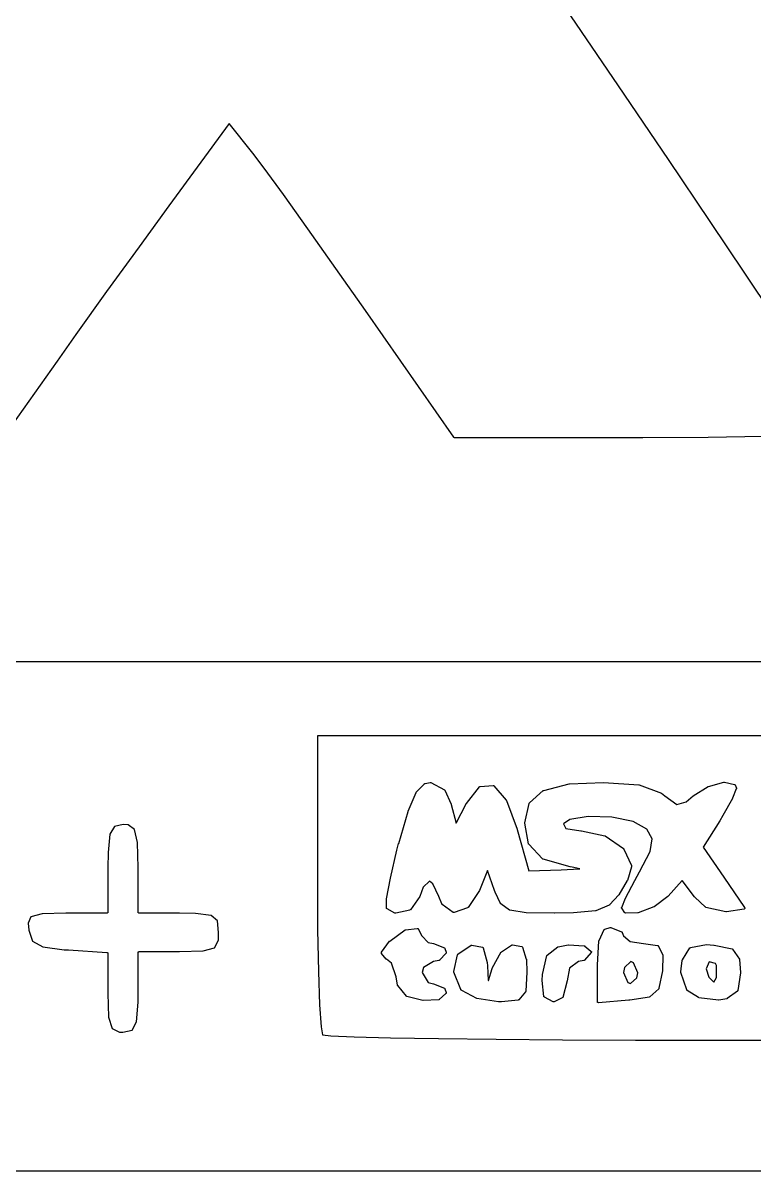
# Model space of a CAD drawing. Extents: x 125.2 to 205.2, y -134.4 to -54.5.
# Drawn here: x 142.54 to 146.38, y -80.16 to -74.13 of the extents above; entities that cross this region are included whole.
import ezdxf

# ---------------------------------------------------------------- set-up
doc = ezdxf.new("R2010")
doc.units = 0
doc.header["$MEASUREMENT"] = 0
doc.layers.add('BLACK', color=7, linetype='CONTINUOUS')

msp = doc.modelspace()

# ---------------------------------------------------------------- linework, layer by layer
at = {"layer": 'Black'}
for p, q in [((145.361, -74.0112), (145.667, -74.4622)), ((145.667, -74.4622), (145.667, -74.4622)), ((145.667, -74.4622), (145.667, -74.4622)), ((145.667, -74.4622), (145.929, -74.8484)), ((143.623, -74.6607), (143.306, -75.093)), ((143.747, -74.8155), (143.623, -74.6607)), ((143.807, -74.8951), (143.747, -74.8155)), ((143.908, -75.0335), (143.807, -74.8951)), ((145.929, -74.8484), (145.929, -74.8484)), ((145.929, -74.8484), (145.929, -74.8484)), ((145.929, -74.8484), (146.149, -75.1749)), ((144.037, -75.2137), (143.908, -75.0335)), ((143.908, -75.0335), (143.908, -75.0335)), ((143.306, -75.093), (143.15, -75.3074)), ((143.306, -75.093), (143.306, -75.093)), ((146.149, -75.1749), (146.149, -75.1749)), ((146.149, -75.1749), (146.149, -75.1749)), ((146.149, -75.1749), (146.331, -75.4466)), ((144.184, -75.4213), (144.037, -75.2137)), ((143.15, -75.3074), (142.979, -75.5433)), ((144.339, -75.6419), (144.184, -75.4213)), ((146.331, -75.4466), (146.331, -75.4467)), ((146.331, -75.4467), (146.331, -75.4467)), ((146.331, -75.4467), (146.479, -75.6687)), ((142.979, -75.5433), (142.818, -75.7681)), ((142.979, -75.5433), (142.979, -75.5433)), ((144.803, -76.3087), (144.339, -75.6419)), ((142.818, -75.7681), (142.719, -75.909)), ((142.719, -75.909), (142.452, -76.2875)), ((144.804, -76.3092), (144.803, -76.3087)), ((144.804, -76.3097), (144.804, -76.3092)), ((144.804, -76.3098), (144.804, -76.3097)), ((144.804, -76.3099), (144.804, -76.3098)), ((144.805, -76.3102), (144.804, -76.3099)), ((144.806, -76.3105), (144.805, -76.3102)), ((144.806, -76.3106), (144.806, -76.3105)), ((144.806, -76.3107), (144.806, -76.3106)), ((144.807, -76.3107), (144.806, -76.3107)), ((144.807, -76.3108), (144.807, -76.3107)), ((145.797, -76.3108), (144.807, -76.3108)), ((146.14, -76.3092), (145.797, -76.3108)), ((145.797, -76.3108), (145.797, -76.3108)), ((145.797, -76.3108), (145.797, -76.3108)), ((146.429, -76.3039), (146.14, -76.3092)), ((146.14, -76.3092), (146.14, -76.3092)), ((146.14, -76.3092), (146.14, -76.3092)), ((127.195, -77.4862), (148.352, -77.4862)), ((144.087, -77.8772), (144.087, -78.6482)), ((148.352, -77.8772), (144.087, -77.8772)), ((144.606, -78.1726), (144.649, -78.1286)), ((144.649, -78.1283), (144.65, -78.1279)), ((144.649, -78.1286), (144.649, -78.1283)), ((144.65, -78.1276), (144.651, -78.1274)), ((144.65, -78.1278), (144.65, -78.1276)), ((144.65, -78.1279), (144.65, -78.1278)), ((144.651, -78.1274), (144.652, -78.1272)), ((144.652, -78.1272), (144.679, -78.1213)), ((144.679, -78.1213), (144.68, -78.1212)), ((144.679, -78.1213), (144.679, -78.1213)), ((144.679, -78.1213), (144.679, -78.1213)), ((144.68, -78.1212), (144.681, -78.1212)), ((144.681, -78.1212), (144.681, -78.1212)), ((144.681, -78.1212), (144.681, -78.1212)), ((144.681, -78.1212), (144.682, -78.1215)), ((144.682, -78.1215), (144.682, -78.1217)), ((144.682, -78.1217), (144.682, -78.1218)), ((144.682, -78.1218), (144.682, -78.1218)), ((144.682, -78.1218), (144.754, -78.1606)), ((144.754, -78.1606), (144.755, -78.161)), ((144.755, -78.161), (144.755, -78.1614)), ((144.755, -78.1614), (144.755, -78.1615)), ((144.755, -78.1615), (144.756, -78.1616)), ((144.756, -78.1616), (144.756, -78.1623)), ((144.756, -78.1623), (144.756, -78.1629)), ((144.756, -78.1629), (144.79, -78.2361)), ((144.87, -78.2326), (144.938, -78.1442)), ((144.938, -78.1442), (144.939, -78.144)), ((144.939, -78.1434), (144.94, -78.143)), ((144.939, -78.1437), (144.939, -78.1434)), ((144.939, -78.144), (144.939, -78.1437)), ((144.94, -78.1427), (144.941, -78.1426)), ((144.94, -78.1429), (144.94, -78.1427)), ((144.94, -78.143), (144.94, -78.1429)), ((144.941, -78.1426), (144.941, -78.1424)), ((144.941, -78.1424), (144.942, -78.1424)), ((144.942, -78.1423), (145.01, -78.1371)), ((144.942, -78.1424), (144.942, -78.1423)), ((145.01, -78.1371), (145.011, -78.1372)), ((145.011, -78.1372), (145.011, -78.1372)), ((145.011, -78.1372), (145.012, -78.1373)), ((145.012, -78.1373), (145.012, -78.1373)), ((145.012, -78.1373), (145.012, -78.1376)), ((145.012, -78.1376), (145.013, -78.1378)), ((145.013, -78.1378), (145.013, -78.1379)), ((145.013, -78.1379), (145.013, -78.138)), ((145.013, -78.138), (145.014, -78.1385)), ((145.014, -78.1385), (145.014, -78.1389)), ((145.014, -78.1389), (145.079, -78.2154)), ((145.201, -78.2293), (145.273, -78.1647)), ((145.273, -78.1647), (145.274, -78.1645)), ((145.274, -78.164), (145.275, -78.1638)), ((145.274, -78.1643), (145.274, -78.164)), ((145.274, -78.1645), (145.274, -78.1643)), ((145.275, -78.1637), (145.276, -78.1636)), ((145.275, -78.1638), (145.275, -78.1637)), ((145.276, -78.1636), (145.41, -78.1298)), ((145.41, -78.1298), (145.411, -78.1298)), ((145.411, -78.1297), (145.589, -78.1212)), ((145.411, -78.1298), (145.411, -78.1297)), ((145.589, -78.1212), (145.589, -78.1212)), ((145.589, -78.1212), (145.589, -78.1212)), ((145.589, -78.1212), (145.776, -78.1349)), ((145.776, -78.1349), (145.776, -78.1351)), ((145.776, -78.1351), (145.777, -78.1352)), ((145.777, -78.1352), (145.894, -78.178)), ((146.061, -78.192), (146.14, -78.1433)), ((146.14, -78.1431), (146.141, -78.1427)), ((146.14, -78.1433), (146.14, -78.1431)), ((146.141, -78.1427), (146.222, -78.1209)), ((146.222, -78.1209), (146.223, -78.1208)), ((146.223, -78.1208), (146.223, -78.1207)), ((146.223, -78.1207), (146.224, -78.1208)), ((146.224, -78.1208), (146.224, -78.1207)), ((146.224, -78.1207), (146.225, -78.1208)), ((146.225, -78.1208), (146.225, -78.1208)), ((146.225, -78.1208), (146.278, -78.132)), ((146.287, -78.1548), (146.267, -78.2048)), ((146.278, -78.132), (146.278, -78.1322)), ((146.278, -78.1322), (146.279, -78.1325)), ((146.279, -78.1325), (146.279, -78.1326)), ((146.279, -78.1326), (146.279, -78.1326)), ((146.279, -78.1326), (146.28, -78.1331)), ((146.28, -78.1331), (146.281, -78.1336)), ((146.281, -78.1336), (146.281, -78.1337)), ((146.281, -78.1337), (146.281, -78.1338)), ((146.281, -78.1338), (146.281, -78.1344)), ((146.281, -78.1344), (146.281, -78.1351)), ((146.281, -78.1351), (146.288, -78.1511)), ((146.288, -78.1546), (146.287, -78.1547)), ((146.287, -78.1547), (146.287, -78.1548)), ((146.288, -78.1511), (146.288, -78.1513)), ((146.288, -78.1513), (146.288, -78.1514)), ((146.288, -78.1514), (146.288, -78.1521)), ((146.288, -78.1521), (146.288, -78.1529)), ((146.288, -78.1529), (146.288, -78.153)), ((146.288, -78.153), (146.288, -78.1531)), ((146.288, -78.1531), (146.288, -78.1538)), ((146.288, -78.1538), (146.288, -78.1546)), ((144.563, -78.2732), (144.605, -78.1741)), ((144.605, -78.1741), (144.606, -78.1741)), ((144.606, -78.1727), (144.606, -78.1726)), ((144.606, -78.1734), (144.606, -78.1727)), ((144.606, -78.1727), (144.606, -78.1727)), ((144.606, -78.1741), (144.606, -78.1734)), ((144.606, -78.1741), (144.606, -78.1741)), ((145.079, -78.2154), (145.079, -78.2161)), ((145.079, -78.2161), (145.08, -78.2168)), ((145.08, -78.2168), (145.136, -78.3678)), ((145.894, -78.178), (145.894, -78.1784)), ((145.894, -78.1784), (145.895, -78.1788)), ((145.895, -78.1788), (145.912, -78.1922)), ((145.912, -78.1922), (145.975, -78.2376)), ((145.975, -78.2376), (146.024, -78.2237)), ((146.024, -78.2237), (146.061, -78.1924)), ((146.061, -78.1922), (146.061, -78.192)), ((146.061, -78.1924), (146.061, -78.1922)), ((146.267, -78.2054), (146.216, -78.2962)), ((146.267, -78.2048), (146.267, -78.2051)), ((146.267, -78.2051), (146.267, -78.2054)), ((144.514, -78.442), (144.563, -78.2737)), ((144.563, -78.2734), (144.563, -78.2732)), ((144.563, -78.2737), (144.563, -78.2734)), ((144.79, -78.2361), (144.79, -78.2366)), ((144.79, -78.2366), (144.79, -78.237)), ((144.79, -78.237), (144.815, -78.3363)), ((144.815, -78.3363), (144.869, -78.2333)), ((144.869, -78.2329), (144.87, -78.2326)), ((144.869, -78.2333), (144.869, -78.2329)), ((145.177, -78.3331), (145.199, -78.232)), ((145.199, -78.2313), (145.2, -78.2307)), ((145.199, -78.232), (145.199, -78.2313)), ((145.2, -78.2299), (145.201, -78.2293)), ((145.2, -78.2304), (145.2, -78.2299)), ((145.2, -78.2305), (145.2, -78.2304)), ((145.2, -78.2307), (145.2, -78.2305)), ((143.066, -78.3429), (143.02, -78.3524)), ((143.093, -78.3452), (143.066, -78.3429)), ((143.126, -78.369), (143.093, -78.3452)), ((145.177, -78.3332), (145.177, -78.3331)), ((145.177, -78.334), (145.177, -78.3332)), ((145.177, -78.3332), (145.177, -78.3332)), ((145.177, -78.3348), (145.177, -78.334)), ((145.177, -78.3349), (145.177, -78.3348)), ((145.177, -78.335), (145.177, -78.3349)), ((145.196, -78.4437), (145.177, -78.335)), ((145.412, -78.3171), (145.379, -78.3394)), ((145.379, -78.3394), (145.392, -78.3634)), ((145.51, -78.3004), (145.412, -78.3171)), ((145.633, -78.3045), (145.51, -78.3004)), ((145.746, -78.3276), (145.633, -78.3045)), ((145.817, -78.3672), (145.746, -78.3276)), ((146.2, -78.3234), (146.114, -78.4617)), ((146.216, -78.2963), (146.2, -78.3234)), ((146.2, -78.3234), (146.2, -78.3234)), ((146.2, -78.3234), (146.2, -78.3234)), ((146.216, -78.2962), (146.216, -78.2962)), ((146.216, -78.2962), (146.216, -78.2963)), ((142.996, -78.3932), (142.987, -78.4892)), ((143.02, -78.3524), (142.996, -78.3932)), ((143.142, -78.4367), (143.126, -78.369)), ((145.136, -78.3678), (145.136, -78.368)), ((145.136, -78.368), (145.136, -78.3682)), ((145.136, -78.3682), (145.197, -78.5867)), ((145.392, -78.3634), (145.471, -78.3752)), ((145.471, -78.3752), (145.473, -78.3752)), ((145.473, -78.3752), (145.474, -78.3753)), ((145.474, -78.3753), (145.474, -78.3753)), ((145.474, -78.3753), (145.597, -78.402)), ((145.597, -78.402), (145.597, -78.402)), ((145.597, -78.402), (145.597, -78.402)), ((145.597, -78.402), (145.598, -78.4024)), ((145.598, -78.4024), (145.599, -78.4026)), ((145.599, -78.4026), (145.599, -78.4027)), ((145.599, -78.4027), (145.599, -78.4028)), ((145.599, -78.4028), (145.695, -78.4696)), ((145.845, -78.4188), (145.817, -78.3672)), ((143.145, -78.5707), (143.142, -78.4367)), ((144.504, -78.4774), (144.513, -78.4421)), ((144.513, -78.4421), (144.514, -78.442)), ((144.514, -78.442), (144.514, -78.442)), ((145.196, -78.4442), (145.196, -78.4437)), ((145.196, -78.4448), (145.196, -78.4442)), ((145.196, -78.445), (145.196, -78.4448)), ((145.196, -78.4453), (145.196, -78.445)), ((145.197, -78.4458), (145.196, -78.4453)), ((145.197, -78.4463), (145.197, -78.4458)), ((145.27, -78.5236), (145.197, -78.4463)), ((145.835, -78.4841), (145.845, -78.4188)), ((146.114, -78.4617), (146.222, -78.6193)), ((142.987, -78.4892), (142.986, -78.5707)), ((144.47, -78.6245), (144.504, -78.4775)), ((144.504, -78.4775), (144.504, -78.4774)), ((144.504, -78.4775), (144.504, -78.4775)), ((145.27, -78.5238), (145.27, -78.5236)), ((145.271, -78.5242), (145.27, -78.5238)), ((145.271, -78.5243), (145.271, -78.5242)), ((145.271, -78.5246), (145.271, -78.5243)), ((145.272, -78.5247), (145.271, -78.5246)), ((145.272, -78.5249), (145.272, -78.5247)), ((145.414, -78.5654), (145.272, -78.5249)), ((145.695, -78.4696), (145.695, -78.4699)), ((145.695, -78.4699), (145.696, -78.4702)), ((145.696, -78.4702), (145.696, -78.4705)), ((145.696, -78.4705), (145.696, -78.4708)), ((145.696, -78.4708), (145.696, -78.4712)), ((145.696, -78.4712), (145.697, -78.4716)), ((145.697, -78.4716), (145.737, -78.5586)), ((145.779, -78.5918), (145.835, -78.4841)), ((142.986, -78.5707), (142.986, -78.8035)), ((143.145, -78.8035), (143.145, -78.5707)), ((144.98, -78.5849), (144.939, -78.6889)), ((145.017, -78.6887), (144.98, -78.5849)), ((145.197, -78.5867), (145.367, -78.5805)), ((145.367, -78.5805), (145.464, -78.5754)), ((145.414, -78.5655), (145.414, -78.5654)), ((145.414, -78.5654), (145.414, -78.5654)), ((145.425, -78.5671), (145.414, -78.5655)), ((145.465, -78.575), (145.425, -78.5671)), ((145.464, -78.5754), (145.465, -78.575)), ((145.737, -78.5658), (145.715, -78.6366)), ((145.737, -78.5586), (145.737, -78.5588)), ((145.737, -78.5588), (145.737, -78.5589)), ((145.737, -78.5589), (145.737, -78.5596)), ((145.737, -78.5596), (145.737, -78.5603)), ((145.737, -78.5603), (145.737, -78.5605)), ((145.737, -78.5605), (145.737, -78.5606)), ((145.737, -78.5606), (145.737, -78.5642)), ((145.737, -78.5642), (145.737, -78.565)), ((145.737, -78.565), (145.737, -78.5658)), ((144.45, -78.733), (144.47, -78.6248)), ((144.47, -78.6246), (144.47, -78.6245)), ((144.47, -78.6248), (144.47, -78.6246)), ((144.675, -78.6406), (144.643, -78.6721)), ((144.693, -78.6536), (144.675, -78.6406)), ((145.714, -78.6376), (145.671, -78.7119)), ((145.705, -78.7301), (145.754, -78.6373)), ((145.715, -78.6366), (145.714, -78.6371)), ((145.714, -78.6371), (145.714, -78.6376)), ((145.754, -78.6371), (145.779, -78.5918)), ((145.754, -78.6372), (145.754, -78.6371)), ((145.754, -78.6373), (145.754, -78.6372)), ((146.003, -78.6374), (145.929, -78.7199)), ((146.068, -78.7234), (146.003, -78.6374)), ((146.222, -78.6193), (146.331, -78.7795)), ((144.087, -78.6482), (144.088, -78.8964)), ((144.643, -78.6721), (144.624, -78.7206)), ((144.724, -78.7208), (144.693, -78.6536)), ((144.938, -78.6899), (144.878, -78.7781)), ((144.939, -78.6894), (144.938, -78.6899)), ((144.939, -78.6889), (144.939, -78.6894)), ((145.017, -78.6888), (145.017, -78.6887)), ((145.017, -78.6887), (145.017, -78.6887)), ((145.02, -78.6984), (145.017, -78.6888)), ((145.02, -78.6987), (145.02, -78.6984)), ((145.02, -78.6989), (145.02, -78.6987)), ((145.049, -78.7583), (145.02, -78.6989)), ((144.45, -78.7334), (144.45, -78.733)), ((144.45, -78.7339), (144.45, -78.7334)), ((144.45, -78.782), (144.45, -78.7339)), ((144.624, -78.7217), (144.575, -78.7903)), ((144.624, -78.7206), (144.624, -78.7212)), ((144.624, -78.7212), (144.624, -78.7217)), ((144.74, -78.76), (144.724, -78.7208)), ((144.74, -78.7605), (144.74, -78.76)), ((144.74, -78.761), (144.74, -78.7605)), ((144.741, -78.7612), (144.74, -78.761)), ((144.741, -78.7615), (144.741, -78.7612)), ((144.741, -78.7618), (144.741, -78.7615)), ((144.742, -78.7622), (144.741, -78.7618)), ((144.8, -78.8042), (144.742, -78.7622)), ((145.049, -78.7586), (145.049, -78.7583)), ((145.049, -78.759), (145.049, -78.7586)), ((145.05, -78.7593), (145.049, -78.759)), ((145.05, -78.7597), (145.05, -78.7593)), ((145.05, -78.7599), (145.05, -78.7597)), ((145.05, -78.7602), (145.05, -78.7599)), ((145.096, -78.7922), (145.05, -78.7602)), ((145.619, -78.7668), (145.549, -78.7955)), ((145.62, -78.7667), (145.619, -78.7667)), ((145.619, -78.7667), (145.619, -78.7668)), ((145.621, -78.7659), (145.62, -78.7663)), ((145.62, -78.7663), (145.62, -78.7667)), ((145.67, -78.7128), (145.621, -78.7656)), ((145.621, -78.7656), (145.621, -78.7657)), ((145.621, -78.7657), (145.621, -78.7659)), ((145.671, -78.7124), (145.67, -78.7128)), ((145.671, -78.7119), (145.671, -78.7124)), ((145.686, -78.7783), (145.705, -78.7305)), ((145.705, -78.7303), (145.705, -78.7301)), ((145.705, -78.7305), (145.705, -78.7303)), ((145.928, -78.7205), (145.856, -78.775)), ((145.929, -78.7199), (145.928, -78.7202)), ((145.928, -78.7202), (145.928, -78.7205)), ((146.069, -78.7238), (146.068, -78.7234)), ((146.069, -78.7241), (146.069, -78.7238)), ((146.126, -78.7771), (146.069, -78.7241)), ((142.582, -78.827), (142.567, -78.8618)), ((142.641, -78.8117), (142.582, -78.827)), ((142.766, -78.8085), (142.641, -78.8117)), ((142.981, -78.8085), (142.766, -78.8085)), ((142.982, -78.8084), (142.981, -78.8084)), ((142.981, -78.8084), (142.981, -78.8085)), ((142.983, -78.8082), (142.982, -78.8083)), ((142.982, -78.8083), (142.982, -78.8084)), ((142.984, -78.8075), (142.983, -78.8078)), ((142.983, -78.8078), (142.983, -78.808)), ((142.983, -78.808), (142.983, -78.8082)), ((142.985, -78.8067), (142.984, -78.807)), ((142.984, -78.807), (142.984, -78.8073)), ((142.984, -78.8073), (142.984, -78.8075)), ((142.986, -78.8052), (142.985, -78.8056)), ((142.985, -78.8056), (142.985, -78.806)), ((142.985, -78.806), (142.985, -78.8063)), ((142.985, -78.8063), (142.985, -78.8067)), ((142.986, -78.8035), (142.986, -78.8039)), ((142.986, -78.8039), (142.986, -78.8044)), ((142.986, -78.8044), (142.986, -78.8048)), ((142.986, -78.8048), (142.986, -78.8052)), ((143.145, -78.8039), (143.145, -78.8035)), ((143.145, -78.8044), (143.145, -78.8039)), ((143.145, -78.8048), (143.145, -78.8044)), ((143.145, -78.8052), (143.145, -78.8048)), ((143.146, -78.8056), (143.145, -78.8052)), ((143.146, -78.806), (143.146, -78.8056)), ((143.146, -78.8063), (143.146, -78.806)), ((143.146, -78.8067), (143.146, -78.8063)), ((143.147, -78.807), (143.146, -78.8067)), ((143.147, -78.8073), (143.147, -78.807)), ((143.147, -78.8075), (143.147, -78.8073)), ((143.148, -78.8078), (143.147, -78.8075)), ((143.148, -78.808), (143.148, -78.8078)), ((143.148, -78.8082), (143.148, -78.808)), ((143.149, -78.8083), (143.148, -78.8082)), ((143.149, -78.8084), (143.149, -78.8083)), ((143.15, -78.8084), (143.149, -78.8084)), ((143.15, -78.8085), (143.15, -78.8084)), ((143.362, -78.8085), (143.15, -78.8085)), ((143.446, -78.8095), (143.362, -78.8085)), ((143.529, -78.82), (143.446, -78.8095)), ((143.562, -78.849), (143.529, -78.82)), ((144.45, -78.7821), (144.45, -78.782)), ((144.45, -78.7822), (144.45, -78.7821)), ((144.45, -78.783), (144.45, -78.7822)), ((144.45, -78.7837), (144.45, -78.783)), ((144.45, -78.7838), (144.45, -78.7837)), ((144.451, -78.7839), (144.45, -78.7838)), ((144.451, -78.7846), (144.451, -78.7839)), ((144.451, -78.7852), (144.451, -78.7846)), ((144.451, -78.7853), (144.451, -78.7852)), ((144.451, -78.7854), (144.451, -78.7853)), ((144.452, -78.7859), (144.451, -78.7854)), ((144.453, -78.7864), (144.452, -78.7859)), ((144.494, -78.8084), (144.453, -78.7864)), ((144.453, -78.7864), (144.453, -78.7864)), ((144.453, -78.7864), (144.453, -78.7864)), ((144.494, -78.8085), (144.494, -78.8084)), ((144.494, -78.8084), (144.494, -78.8084)), ((144.495, -78.8087), (144.494, -78.8085)), ((144.496, -78.809), (144.495, -78.8087)), ((144.497, -78.8089), (144.496, -78.809)), ((144.496, -78.809), (144.496, -78.809)), ((144.496, -78.809), (144.496, -78.809)), ((144.498, -78.8089), (144.497, -78.8089)), ((144.572, -78.7923), (144.498, -78.8089)), ((144.498, -78.8089), (144.498, -78.8089)), ((144.498, -78.8089), (144.498, -78.8089)), ((144.573, -78.7919), (144.572, -78.7922)), ((144.572, -78.7922), (144.572, -78.7922)), ((144.572, -78.7922), (144.572, -78.7923)), ((144.574, -78.791), (144.573, -78.7915)), ((144.573, -78.7915), (144.573, -78.7915)), ((144.573, -78.7915), (144.573, -78.7916)), ((144.573, -78.7916), (144.573, -78.7919)), ((144.575, -78.7904), (144.574, -78.791)), ((144.575, -78.7903), (144.575, -78.7903)), ((144.575, -78.7903), (144.575, -78.7904)), ((144.801, -78.8045), (144.8, -78.8042)), ((144.801, -78.8049), (144.801, -78.8045)), ((144.802, -78.8049), (144.801, -78.8049)), ((144.802, -78.805), (144.802, -78.8049)), ((144.803, -78.8051), (144.802, -78.805)), ((144.804, -78.8052), (144.803, -78.8051)), ((144.803, -78.8051), (144.803, -78.8052)), ((144.803, -78.8052), (144.803, -78.8051)), ((144.805, -78.8049), (144.804, -78.805)), ((144.804, -78.805), (144.804, -78.8052)), ((144.876, -78.78), (144.805, -78.8049)), ((144.877, -78.7794), (144.876, -78.7797)), ((144.876, -78.7797), (144.876, -78.78)), ((144.878, -78.7787), (144.877, -78.7792)), ((144.877, -78.7792), (144.877, -78.7793)), ((144.877, -78.7793), (144.877, -78.7794)), ((144.878, -78.7781), (144.878, -78.7787)), ((145.096, -78.7923), (145.096, -78.7922)), ((145.096, -78.7925), (145.096, -78.7923)), ((145.097, -78.7927), (145.096, -78.7925)), ((145.098, -78.7929), (145.097, -78.7927)), ((145.098, -78.793), (145.098, -78.7929)), ((145.098, -78.7929), (145.098, -78.7929)), ((145.183, -78.806), (145.098, -78.793)), ((145.184, -78.806), (145.183, -78.806)), ((145.184, -78.8061), (145.184, -78.806)), ((145.331, -78.8085), (145.184, -78.8061)), ((145.332, -78.8085), (145.331, -78.8085)), ((145.331, -78.8085), (145.331, -78.8085)), ((145.432, -78.8071), (145.332, -78.8085)), ((145.548, -78.7958), (145.432, -78.8071)), ((145.432, -78.8071), (145.432, -78.8071)), ((145.432, -78.8071), (145.432, -78.8071)), ((145.549, -78.7955), (145.548, -78.7956)), ((145.548, -78.7956), (145.548, -78.7958)), ((145.685, -78.779), (145.686, -78.7783)), ((145.685, -78.7797), (145.685, -78.779)), ((145.685, -78.7798), (145.685, -78.7797)), ((145.685, -78.78), (145.685, -78.7798)), ((145.685, -78.7807), (145.685, -78.78)), ((145.685, -78.7815), (145.685, -78.7807)), ((145.685, -78.7816), (145.685, -78.7815)), ((145.685, -78.7817), (145.685, -78.7816)), ((145.686, -78.7823), (145.685, -78.7817)), ((145.686, -78.783), (145.686, -78.7823)), ((145.702, -78.806), (145.686, -78.783)), ((145.703, -78.8064), (145.702, -78.806)), ((145.703, -78.8069), (145.703, -78.8064)), ((145.703, -78.807), (145.703, -78.8069)), ((145.704, -78.8072), (145.703, -78.807)), ((145.704, -78.8075), (145.704, -78.8072)), ((145.705, -78.8078), (145.704, -78.8075)), ((145.705, -78.8079), (145.705, -78.8078)), ((145.705, -78.8078), (145.705, -78.8078)), ((145.706, -78.808), (145.705, -78.8079)), ((145.77, -78.8076), (145.706, -78.8081)), ((145.706, -78.8081), (145.706, -78.808)), ((145.771, -78.8072), (145.77, -78.8074)), ((145.77, -78.8074), (145.77, -78.8076)), ((145.77, -78.8076), (145.77, -78.8076)), ((145.77, -78.8076), (145.77, -78.8076)), ((145.854, -78.7756), (145.771, -78.8072)), ((145.771, -78.8072), (145.771, -78.8072)), ((145.771, -78.8072), (145.771, -78.8072)), ((145.855, -78.7753), (145.854, -78.7756)), ((145.856, -78.775), (145.855, -78.7753)), ((146.126, -78.7773), (146.126, -78.7771)), ((146.127, -78.7776), (146.126, -78.7773)), ((146.127, -78.7778), (146.127, -78.7776)), ((146.128, -78.778), (146.127, -78.7778)), ((146.128, -78.7781), (146.128, -78.778)), ((146.128, -78.7783), (146.128, -78.7781)), ((146.233, -78.8017), (146.128, -78.7783)), ((146.234, -78.8018), (146.233, -78.8017)), ((146.233, -78.8017), (146.233, -78.8017)), ((146.233, -78.8017), (146.233, -78.8017)), ((146.235, -78.8018), (146.234, -78.8018)), ((146.328, -78.7873), (146.235, -78.8018)), ((146.235, -78.8018), (146.235, -78.8018)), ((146.235, -78.8018), (146.235, -78.8018)), ((146.329, -78.7869), (146.328, -78.7871)), ((146.328, -78.7871), (146.328, -78.7873)), ((146.33, -78.7863), (146.329, -78.7867)), ((146.329, -78.7867), (146.329, -78.7868)), ((146.329, -78.7868), (146.329, -78.7869)), ((146.331, -78.7859), (146.33, -78.7863)), ((146.331, -78.7795), (146.331, -78.7801)), ((146.331, -78.7801), (146.332, -78.7807)), ((146.332, -78.7845), (146.331, -78.7851)), ((146.331, -78.7851), (146.331, -78.7856)), ((146.331, -78.7856), (146.331, -78.7857)), ((146.331, -78.7857), (146.331, -78.7859)), ((146.332, -78.7807), (146.332, -78.7809)), ((146.332, -78.7809), (146.332, -78.7811)), ((146.332, -78.7811), (146.332, -78.7818)), ((146.332, -78.7818), (146.332, -78.7824)), ((146.332, -78.7824), (146.332, -78.7826)), ((146.332, -78.7826), (146.332, -78.7828)), ((146.332, -78.7828), (146.332, -78.7835)), ((146.332, -78.7835), (146.332, -78.7841)), ((146.332, -78.7841), (146.332, -78.7843)), ((146.332, -78.7843), (146.332, -78.7845)), ((142.567, -78.8618), (142.57, -78.8977)), ((143.568, -78.9095), (143.562, -78.849)), ((144.55, -78.8954), (144.611, -78.8883)), ((144.611, -78.8883), (144.612, -78.8883)), ((144.612, -78.8883), (144.612, -78.8882)), ((144.612, -78.8882), (144.613, -78.8883)), ((144.613, -78.8883), (144.613, -78.8884)), ((144.613, -78.8884), (144.614, -78.8885)), ((144.614, -78.8885), (144.614, -78.8886)), ((144.614, -78.8886), (144.614, -78.8888)), ((145.597, -78.8918), (145.625, -78.8834)), ((145.625, -78.8834), (145.626, -78.8833)), ((145.626, -78.8833), (145.627, -78.8832)), ((145.627, -78.8832), (145.627, -78.8832)), ((145.627, -78.8832), (145.628, -78.8834)), ((145.627, -78.8832), (145.627, -78.8832)), ((145.628, -78.8834), (145.629, -78.8835)), ((145.629, -78.8835), (145.685, -78.9064)), ((142.57, -78.8977), (142.59, -78.9549)), ((143.567, -78.9505), (143.568, -78.9095)), ((144.088, -78.8964), (144.092, -79.1148)), ((144.468, -78.9548), (144.548, -78.8963)), ((144.548, -78.8961), (144.549, -78.8959)), ((144.548, -78.8963), (144.548, -78.8961)), ((144.549, -78.8958), (144.55, -78.8955)), ((144.549, -78.8959), (144.549, -78.8958)), ((144.55, -78.8955), (144.55, -78.8954)), ((144.55, -78.8955), (144.55, -78.8955)), ((144.614, -78.8888), (144.615, -78.889)), ((144.615, -78.889), (144.615, -78.8893)), ((144.615, -78.8893), (144.615, -78.8895)), ((144.615, -78.8895), (144.616, -78.8899)), ((144.616, -78.8899), (144.616, -78.8902)), ((144.616, -78.8902), (144.616, -78.8906)), ((144.616, -78.8906), (144.616, -78.8909)), ((144.616, -78.8909), (144.636, -78.9276)), ((144.636, -78.9276), (144.669, -78.9634)), ((145.567, -78.9526), (145.594, -78.8944)), ((145.594, -78.8944), (145.595, -78.8941)), ((145.595, -78.893), (145.596, -78.8928)), ((145.595, -78.8934), (145.595, -78.893)), ((145.595, -78.8938), (145.595, -78.8934)), ((145.595, -78.8941), (145.595, -78.8938)), ((145.596, -78.8923), (145.597, -78.892)), ((145.596, -78.8926), (145.596, -78.8923)), ((145.596, -78.8928), (145.596, -78.8926)), ((145.597, -78.8919), (145.597, -78.8918)), ((145.597, -78.892), (145.597, -78.8919)), ((145.685, -78.9064), (145.685, -78.9066)), ((145.685, -78.9066), (145.685, -78.9067)), ((145.685, -78.9067), (145.686, -78.907)), ((145.686, -78.907), (145.686, -78.9073)), ((145.686, -78.9073), (145.687, -78.9076)), ((145.687, -78.9076), (145.687, -78.9078)), ((145.687, -78.9078), (145.687, -78.9083)), ((145.687, -78.9083), (145.687, -78.9087)), ((145.687, -78.9087), (145.688, -78.909)), ((145.688, -78.909), (145.688, -78.9093)), ((145.688, -78.9093), (145.694, -78.9276)), ((145.694, -78.9276), (145.729, -78.9573)), ((142.59, -78.9549), (142.644, -78.9851)), ((142.644, -78.9851), (142.756, -79.0003)), ((142.756, -79.0003), (142.78, -79.0019)), ((142.78, -79.0019), (142.78, -79.0019)), ((142.78, -79.0019), (142.981, -79.0148)), ((143.362, -79.0102), (143.487, -79.0068)), ((143.487, -79.0068), (143.547, -78.99)), ((143.547, -78.99), (143.567, -78.9505)), ((144.424, -79.0135), (144.466, -78.9559)), ((144.466, -78.9559), (144.467, -78.9554)), ((144.467, -78.9554), (144.468, -78.9548)), ((144.669, -78.9634), (144.696, -78.9679)), ((144.696, -78.9679), (144.697, -78.9681)), ((144.697, -78.9681), (144.697, -78.9682)), ((144.697, -78.9682), (144.754, -78.9911)), ((144.754, -78.9911), (144.754, -78.9912)), ((144.754, -78.9912), (144.754, -78.9914)), ((144.754, -78.9914), (144.755, -78.9917)), ((144.755, -78.9917), (144.755, -78.992)), ((144.755, -78.992), (144.755, -78.9922)), ((144.755, -78.9922), (144.755, -78.9925)), ((144.755, -78.9925), (144.756, -78.9929)), ((144.756, -78.9929), (144.756, -78.9934)), ((144.756, -78.9934), (144.756, -78.9937)), ((144.756, -78.9937), (144.756, -78.994)), ((144.756, -78.994), (144.764, -79.0134)), ((144.825, -79.0243), (144.894, -78.9767)), ((144.894, -78.9766), (144.895, -78.9764)), ((144.894, -78.9767), (144.894, -78.9766)), ((144.895, -78.9762), (144.896, -78.976)), ((144.895, -78.9764), (144.895, -78.9762)), ((144.896, -78.9759), (144.896, -78.9758)), ((144.896, -78.9758), (144.897, -78.9759)), ((144.896, -78.976), (144.896, -78.9759)), ((144.897, -78.9759), (144.897, -78.9758)), ((144.897, -78.9758), (144.898, -78.9759)), ((144.898, -78.9759), (144.898, -78.9759)), ((144.898, -78.9759), (144.954, -78.9877)), ((144.954, -78.9877), (144.954, -78.9878)), ((144.954, -78.9878), (144.954, -78.9878)), ((144.954, -78.9878), (144.955, -78.9881)), ((144.955, -78.9881), (144.955, -78.9884)), ((144.955, -78.9884), (144.955, -78.9884)), ((144.955, -78.9884), (144.955, -78.9885)), ((144.955, -78.9885), (144.956, -78.989)), ((144.956, -78.989), (144.957, -78.9895)), ((144.957, -78.9895), (144.957, -78.9896)), ((144.957, -78.9896), (144.957, -78.9897)), ((144.957, -78.9897), (144.957, -78.9904)), ((144.957, -78.9904), (144.957, -78.9911)), ((144.957, -78.9911), (144.957, -78.9912)), ((144.957, -78.9912), (144.957, -78.9913)), ((144.957, -78.9913), (144.979, -79.0668)), ((145.053, -79.0108), (145.107, -78.9763)), ((145.107, -78.9762), (145.108, -78.976)), ((145.107, -78.9763), (145.107, -78.9762)), ((145.107, -78.9763), (145.107, -78.9763)), ((145.108, -78.976), (145.109, -78.9757)), ((145.109, -78.9757), (145.109, -78.9756)), ((145.109, -78.9756), (145.11, -78.9756)), ((145.109, -78.9757), (145.109, -78.9757)), ((145.11, -78.9756), (145.111, -78.9756)), ((145.111, -78.9756), (145.111, -78.9756)), ((145.111, -78.9756), (145.16, -78.9839)), ((145.111, -78.9756), (145.111, -78.9756)), ((145.16, -78.9839), (145.16, -78.9839)), ((145.16, -78.9839), (145.16, -78.9839)), ((145.16, -78.9839), (145.161, -78.9842)), ((145.161, -78.9842), (145.162, -78.9845)), ((145.162, -78.9845), (145.162, -78.9846)), ((145.162, -78.9846), (145.162, -78.9846)), ((145.162, -78.9846), (145.163, -78.9851)), ((145.163, -78.9851), (145.163, -78.9856)), ((145.163, -78.9856), (145.163, -78.9857)), ((145.163, -78.9857), (145.163, -78.9858)), ((145.163, -78.9858), (145.164, -78.9864)), ((145.164, -78.9864), (145.164, -78.9871)), ((145.164, -78.9871), (145.164, -78.9872)), ((145.164, -78.9872), (145.164, -78.9873)), ((145.164, -78.9873), (145.184, -79.0503)), ((145.294, -79.0289), (145.35, -78.9861)), ((145.35, -78.9858), (145.351, -78.9856)), ((145.35, -78.986), (145.35, -78.9858)), ((145.35, -78.9861), (145.35, -78.986)), ((145.351, -78.9856), (145.352, -78.9853)), ((145.352, -78.9852), (145.404, -78.9757)), ((145.352, -78.9853), (145.352, -78.9852)), ((145.352, -78.9853), (145.352, -78.9853)), ((145.404, -78.9757), (145.405, -78.9756)), ((145.404, -78.9757), (145.404, -78.9757)), ((145.405, -78.9756), (145.489, -78.9799)), ((145.489, -78.9799), (145.489, -78.9801)), ((145.489, -78.9801), (145.49, -78.9802)), ((145.49, -78.9802), (145.49, -78.9803)), ((145.49, -78.9803), (145.49, -78.9803)), ((145.49, -78.9803), (145.491, -78.9807)), ((145.491, -78.9807), (145.492, -78.9811)), ((145.492, -78.9811), (145.524, -79.0085)), ((145.524, -79.0085), (145.524, -79.0089)), ((145.524, -79.0089), (145.525, -79.0092)), ((145.525, -79.0092), (145.525, -79.0096)), ((145.558, -79.0809), (145.566, -78.9544)), ((145.566, -78.9535), (145.567, -78.9527)), ((145.566, -78.9543), (145.566, -78.9535)), ((145.566, -78.9544), (145.566, -78.9543)), ((145.566, -78.9543), (145.566, -78.9543)), ((145.567, -78.9527), (145.567, -78.9526)), ((145.567, -78.9527), (145.567, -78.9527)), ((145.729, -78.9573), (145.799, -78.9679)), ((145.799, -78.9679), (145.873, -78.9778)), ((145.873, -78.9778), (145.874, -78.978)), ((145.874, -78.978), (145.874, -78.9781)), ((145.874, -78.9781), (145.874, -78.9782)), ((145.874, -78.9782), (145.875, -78.9783)), ((145.875, -78.9783), (145.875, -78.9787)), ((145.875, -78.9787), (145.876, -78.979)), ((145.876, -78.979), (145.876, -78.9792)), ((145.876, -78.9792), (145.876, -78.9794)), ((145.876, -78.9794), (145.876, -78.9799)), ((145.876, -78.9799), (145.877, -78.9804)), ((145.877, -78.9804), (145.902, -79.0272)), ((146.004, -79.0544), (146.044, -78.9915)), ((146.044, -78.991), (146.045, -78.9907)), ((146.044, -78.9913), (146.044, -78.991)), ((146.044, -78.9915), (146.044, -78.9913)), ((146.045, -78.9902), (146.046, -78.9901)), ((146.045, -78.9907), (146.045, -78.9902)), ((146.046, -78.9897), (146.047, -78.9894)), ((146.046, -78.9899), (146.046, -78.9897)), ((146.046, -78.9901), (146.046, -78.9899)), ((146.047, -78.9893), (146.13, -78.9735)), ((146.047, -78.9894), (146.047, -78.9893)), ((146.047, -78.9894), (146.047, -78.9894)), ((146.13, -78.9735), (146.131, -78.9735)), ((146.131, -78.9735), (146.131, -78.9734)), ((146.131, -78.9734), (146.17, -78.976)), ((146.17, -78.976), (146.171, -78.9761)), ((146.171, -78.9761), (146.171, -78.9761)), ((146.171, -78.9761), (146.265, -78.9958)), ((146.265, -78.9958), (146.265, -78.9958)), ((146.265, -78.9958), (146.265, -78.9959)), ((146.265, -78.9959), (146.266, -78.9962)), ((146.266, -78.9962), (146.266, -78.9964)), ((146.266, -78.9964), (146.267, -78.9965)), ((146.267, -78.9965), (146.267, -78.9966)), ((146.267, -78.9966), (146.267, -78.9971)), ((146.267, -78.9971), (146.268, -78.9976)), ((146.268, -78.9976), (146.268, -78.9977)), ((146.268, -78.9977), (146.268, -78.9979)), ((146.268, -78.9979), (146.304, -79.0498)), ((142.981, -79.0148), (142.981, -79.0149)), ((142.981, -79.0149), (142.982, -79.0149)), ((142.982, -79.0149), (142.982, -79.0151)), ((142.982, -79.0151), (142.983, -79.0152)), ((142.983, -79.0152), (142.983, -79.0154)), ((142.983, -79.0154), (142.983, -79.0155)), ((142.983, -79.0155), (142.984, -79.0159)), ((142.984, -79.0159), (142.984, -79.0162)), ((142.984, -79.0162), (142.984, -79.0164)), ((142.984, -79.0164), (142.985, -79.0166)), ((142.985, -79.0166), (142.985, -79.0171)), ((142.985, -79.0171), (142.985, -79.0176)), ((142.985, -79.0176), (142.985, -79.0179)), ((142.985, -79.0179), (142.986, -79.0181)), ((142.986, -79.0181), (142.986, -79.0187)), ((142.986, -79.0187), (142.986, -79.0193)), ((142.986, -79.0193), (142.986, -79.0195)), ((142.986, -79.0195), (142.986, -79.0198)), ((142.986, -79.0198), (142.986, -79.2291)), ((143.145, -79.0135), (143.146, -79.0131)), ((143.145, -79.0139), (143.145, -79.0135)), ((143.145, -79.0143), (143.145, -79.0139)), ((143.145, -79.0147), (143.145, -79.0143)), ((143.145, -79.0152), (143.145, -79.0147)), ((143.145, -79.2268), (143.145, -79.0152)), ((143.146, -79.012), (143.147, -79.0117)), ((143.146, -79.0123), (143.146, -79.012)), ((143.146, -79.0127), (143.146, -79.0123)), ((143.146, -79.0131), (143.146, -79.0127)), ((143.147, -79.0111), (143.148, -79.0108)), ((143.147, -79.0113), (143.147, -79.0111)), ((143.147, -79.0117), (143.147, -79.0113)), ((143.148, -79.0105), (143.149, -79.0104)), ((143.148, -79.0107), (143.148, -79.0105)), ((143.148, -79.0108), (143.148, -79.0107)), ((143.149, -79.0104), (143.149, -79.0102)), ((143.149, -79.0102), (143.15, -79.0102)), ((143.15, -79.0102), (143.15, -79.0102)), ((143.15, -79.0102), (143.362, -79.0102)), ((144.423, -79.0146), (144.424, -79.0141)), ((144.423, -79.0148), (144.423, -79.0146)), ((144.423, -79.015), (144.423, -79.0148)), ((144.423, -79.0157), (144.423, -79.015)), ((144.423, -79.0163), (144.423, -79.0157)), ((144.423, -79.0165), (144.423, -79.0163)), ((144.423, -79.0168), (144.423, -79.0165)), ((144.423, -79.0174), (144.423, -79.0168)), ((144.423, -79.018), (144.423, -79.0174)), ((144.423, -79.0182), (144.423, -79.018)), ((144.423, -79.0185), (144.423, -79.0182)), ((144.424, -79.019), (144.423, -79.0185)), ((144.424, -79.0141), (144.424, -79.0135)), ((144.424, -79.0196), (144.424, -79.019)), ((144.448, -79.0502), (144.424, -79.0196)), ((144.449, -79.0506), (144.448, -79.0502)), ((144.449, -79.051), (144.449, -79.0506)), ((144.476, -79.0711), (144.449, -79.051)), ((144.697, -79.0623), (144.644, -79.0946)), ((144.725, -79.0577), (144.697, -79.0623)), ((144.726, -79.0574), (144.725, -79.0577)), ((144.727, -79.0572), (144.726, -79.0574)), ((144.728, -79.0566), (144.727, -79.0571)), ((144.727, -79.0571), (144.727, -79.0571)), ((144.727, -79.0571), (144.727, -79.0572)), ((144.763, -79.0185), (144.728, -79.0561)), ((144.728, -79.0561), (144.728, -79.0566)), ((144.764, -79.0169), (144.763, -79.017)), ((144.763, -79.017), (144.763, -79.0171)), ((144.763, -79.0171), (144.763, -79.0177)), ((144.763, -79.0177), (144.763, -79.0184)), ((144.763, -79.0184), (144.763, -79.0184)), ((144.763, -79.0184), (144.763, -79.0185)), ((144.764, -79.0134), (144.764, -79.0136)), ((144.764, -79.0136), (144.764, -79.0137)), ((144.764, -79.0137), (144.764, -79.0144)), ((144.764, -79.0144), (144.764, -79.0151)), ((144.764, -79.0151), (144.764, -79.0153)), ((144.764, -79.0153), (144.764, -79.0154)), ((144.764, -79.0154), (144.764, -79.0161)), ((144.764, -79.0161), (144.764, -79.0169)), ((144.803, -79.1146), (144.823, -79.0273)), ((144.823, -79.0271), (144.824, -79.0264)), ((144.823, -79.0272), (144.823, -79.0271)), ((144.823, -79.0273), (144.823, -79.0272)), ((144.824, -79.0256), (144.825, -79.025)), ((144.824, -79.0257), (144.824, -79.0256)), ((144.824, -79.0264), (144.824, -79.0257)), ((144.824, -79.0257), (144.824, -79.0257)), ((144.825, -79.0244), (144.825, -79.0243)), ((144.825, -79.0245), (144.825, -79.0244)), ((144.825, -79.025), (144.825, -79.0245)), ((144.979, -79.0668), (144.979, -79.0674)), ((144.979, -79.0674), (144.979, -79.0679)), ((144.979, -79.0679), (144.98, -79.0859)), ((145.004, -79.0976), (145.052, -79.0125)), ((145.052, -79.0116), (145.053, -79.0112)), ((145.052, -79.0119), (145.052, -79.0116)), ((145.052, -79.0123), (145.052, -79.0119)), ((145.052, -79.0125), (145.052, -79.0123)), ((145.053, -79.011), (145.053, -79.0108)), ((145.053, -79.0112), (145.053, -79.011)), ((145.184, -79.0503), (145.185, -79.051)), ((145.185, -79.051), (145.185, -79.0517)), ((145.185, -79.0517), (145.187, -79.1177)), ((145.27, -79.1305), (145.292, -79.0317)), ((145.292, -79.0309), (145.293, -79.0301)), ((145.292, -79.0317), (145.292, -79.0309)), ((145.292, -79.0317), (145.292, -79.0317)), ((145.292, -79.0317), (145.292, -79.0317)), ((145.293, -79.0293), (145.294, -79.0289)), ((145.293, -79.0301), (145.293, -79.0293)), ((145.293, -79.0301), (145.293, -79.0301)), ((145.293, -79.0301), (145.293, -79.0301)), ((145.294, -79.0289), (145.294, -79.0289)), ((145.294, -79.0289), (145.294, -79.0289)), ((145.459, -79.0622), (145.411, -79.0972)), ((145.487, -79.0573), (145.459, -79.0622)), ((145.488, -79.057), (145.487, -79.0573)), ((145.487, -79.0573), (145.487, -79.0573)), ((145.487, -79.0573), (145.487, -79.0573)), ((145.487, -79.0573), (145.487, -79.0573)), ((145.489, -79.0567), (145.488, -79.057)), ((145.49, -79.0562), (145.489, -79.0567)), ((145.489, -79.0567), (145.489, -79.0567)), ((145.489, -79.0567), (145.489, -79.0567)), ((145.525, -79.0156), (145.49, -79.0556)), ((145.49, -79.0556), (145.49, -79.0562)), ((145.525, -79.0096), (145.525, -79.0099)), ((145.525, -79.0099), (145.525, -79.0103)), ((145.525, -79.0103), (145.526, -79.0107)), ((145.526, -79.0141), (145.525, -79.0145)), ((145.525, -79.0145), (145.525, -79.0149)), ((145.525, -79.0149), (145.525, -79.0152)), ((145.525, -79.0152), (145.525, -79.0156)), ((145.526, -79.0107), (145.526, -79.0111)), ((145.526, -79.0111), (145.526, -79.0115)), ((145.526, -79.0115), (145.526, -79.012)), ((145.526, -79.012), (145.526, -79.0124)), ((145.526, -79.0124), (145.526, -79.0128)), ((145.526, -79.0128), (145.526, -79.0132)), ((145.526, -79.0132), (145.526, -79.0137)), ((145.526, -79.0137), (145.526, -79.0141)), ((145.734, -79.0632), (145.7, -79.0943)), ((145.748, -79.0686), (145.734, -79.0632)), ((145.77, -79.1216), (145.748, -79.0686)), ((145.902, -79.0297), (145.899, -79.1106)), ((145.902, -79.0272), (145.902, -79.0276)), ((145.902, -79.0276), (145.902, -79.028)), ((145.902, -79.028), (145.902, -79.0284)), ((145.902, -79.0284), (145.902, -79.0288)), ((145.902, -79.0288), (145.902, -79.0293)), ((145.902, -79.0293), (145.902, -79.0297)), ((145.998, -79.1004), (146.003, -79.0565)), ((146.003, -79.0547), (146.004, -79.0544)), ((146.003, -79.0549), (146.003, -79.0547)), ((146.003, -79.0555), (146.003, -79.0549)), ((146.003, -79.056), (146.003, -79.0555)), ((146.003, -79.0563), (146.003, -79.056)), ((146.003, -79.0565), (146.003, -79.0563)), ((146.144, -79.065), (146.129, -79.1012)), ((146.178, -79.0733), (146.144, -79.065)), ((146.304, -79.0498), (146.304, -79.0502)), ((146.304, -79.0502), (146.304, -79.0506)), ((146.304, -79.0506), (146.304, -79.051)), ((146.304, -79.051), (146.304, -79.0514)), ((146.304, -79.0514), (146.304, -79.0518)), ((146.304, -79.0518), (146.304, -79.0523)), ((146.304, -79.0523), (146.309, -79.1207)), ((144.092, -79.1148), (144.098, -79.2895)), ((144.5, -79.1434), (144.476, -79.0711)), ((144.644, -79.0946), (144.637, -79.1202)), ((144.637, -79.1202), (144.669, -79.1728)), ((144.803, -79.1153), (144.803, -79.1146)), ((144.803, -79.1159), (144.803, -79.1153)), ((144.803, -79.1161), (144.803, -79.1159)), ((144.803, -79.1163), (144.803, -79.1161)), ((144.803, -79.117), (144.803, -79.1163)), ((144.803, -79.1176), (144.803, -79.117)), ((144.841, -79.2096), (144.803, -79.1176)), ((144.98, -79.0859), (144.98, -79.0859)), ((144.98, -79.0859), (144.984, -79.1622)), ((144.985, -79.1622), (145.004, -79.0986)), ((145.004, -79.0981), (145.004, -79.0976)), ((145.004, -79.0986), (145.004, -79.0981)), ((145.187, -79.1182), (145.181, -79.2189)), ((145.187, -79.1177), (145.187, -79.118)), ((145.187, -79.118), (145.187, -79.1182)), ((145.411, -79.0972), (145.399, -79.1642)), ((145.558, -79.0811), (145.558, -79.0809)), ((145.558, -79.0812), (145.558, -79.0811)), ((145.558, -79.121), (145.558, -79.0812)), ((145.558, -79.2743), (145.558, -79.121)), ((145.7, -79.0943), (145.695, -79.1204)), ((145.695, -79.1204), (145.717, -79.1734)), ((145.765, -79.1477), (145.77, -79.1216)), ((145.899, -79.1114), (145.881, -79.2029)), ((145.899, -79.1106), (145.899, -79.111)), ((145.899, -79.111), (145.899, -79.1114)), ((145.996, -79.1175), (145.998, -79.1004)), ((145.996, -79.1177), (145.996, -79.1175)), ((145.996, -79.118), (145.996, -79.1177)), ((145.996, -79.1186), (145.996, -79.118)), ((145.996, -79.1192), (145.996, -79.1186)), ((145.996, -79.1195), (145.996, -79.1192)), ((145.996, -79.1197), (145.996, -79.1195)), ((146.028, -79.2115), (145.996, -79.1197)), ((145.998, -79.1004), (145.998, -79.1004)), ((146.129, -79.1012), (146.143, -79.1452)), ((146.184, -79.0833), (146.178, -79.0733)), ((146.184, -79.1467), (146.184, -79.0833)), ((146.309, -79.1217), (146.296, -79.2151)), ((146.309, -79.1207), (146.309, -79.1212)), ((146.309, -79.1212), (146.309, -79.1217)), ((144.508, -79.1868), (144.5, -79.1434)), ((144.508, -79.1872), (144.508, -79.1868)), ((144.508, -79.1876), (144.508, -79.1872)), ((144.508, -79.188), (144.508, -79.1876)), ((144.508, -79.1885), (144.508, -79.188)), ((144.509, -79.1888), (144.508, -79.1885)), ((144.509, -79.1891), (144.509, -79.1888)), ((144.554, -79.2443), (144.509, -79.1891)), ((144.669, -79.1728), (144.697, -79.1796)), ((144.697, -79.1796), (144.697, -79.1798)), ((144.697, -79.1798), (144.697, -79.1799)), ((144.697, -79.1799), (144.754, -79.2027)), ((144.984, -79.1622), (144.985, -79.1622)), ((145.267, -79.1618), (145.27, -79.1312)), ((145.267, -79.1623), (145.267, -79.1618)), ((145.267, -79.1628), (145.267, -79.1623)), ((145.277, -79.2458), (145.267, -79.1628)), ((145.27, -79.1309), (145.27, -79.1305)), ((145.27, -79.1312), (145.27, -79.1309)), ((145.399, -79.1646), (145.376, -79.2507)), ((145.399, -79.1642), (145.399, -79.1644)), ((145.399, -79.1644), (145.399, -79.1646)), ((145.717, -79.1734), (145.731, -79.1788)), ((145.731, -79.1788), (145.765, -79.1477)), ((146.143, -79.1452), (146.17, -79.1718)), ((146.17, -79.1718), (146.184, -79.1467)), ((142.986, -79.2291), (142.99, -79.3544)), ((143.145, -79.2756), (143.145, -79.2268)), ((144.554, -79.2448), (144.554, -79.2443)), ((144.555, -79.2453), (144.554, -79.2448)), ((144.555, -79.2454), (144.555, -79.2453)), ((144.555, -79.2453), (144.555, -79.2453)), ((144.556, -79.2457), (144.555, -79.2454)), ((144.557, -79.246), (144.556, -79.2457)), ((144.64, -79.2675), (144.557, -79.246)), ((144.762, -79.2305), (144.727, -79.2629)), ((144.754, -79.2027), (144.754, -79.2029)), ((144.754, -79.2029), (144.754, -79.203)), ((144.754, -79.203), (144.755, -79.2034)), ((144.755, -79.2034), (144.755, -79.2036)), ((144.755, -79.2036), (144.755, -79.2039)), ((144.755, -79.2039), (144.755, -79.2041)), ((144.755, -79.2041), (144.756, -79.2046)), ((144.756, -79.2046), (144.756, -79.205)), ((144.756, -79.205), (144.756, -79.2053)), ((144.756, -79.2053), (144.756, -79.2056)), ((144.756, -79.2056), (144.764, -79.2251)), ((144.763, -79.23), (144.762, -79.2302)), ((144.762, -79.2302), (144.762, -79.2305)), ((144.764, -79.2285), (144.763, -79.2288)), ((144.763, -79.2288), (144.763, -79.2291)), ((144.763, -79.2291), (144.763, -79.2296)), ((144.763, -79.2296), (144.763, -79.23)), ((144.764, -79.2251), (144.764, -79.2254)), ((144.764, -79.2254), (144.764, -79.2257)), ((144.764, -79.2257), (144.764, -79.2263)), ((144.764, -79.2263), (144.764, -79.2268)), ((144.764, -79.2268), (144.764, -79.2271)), ((144.764, -79.2271), (144.764, -79.2274)), ((144.764, -79.2274), (144.764, -79.228)), ((144.764, -79.228), (144.764, -79.2285)), ((144.841, -79.2103), (144.841, -79.2096)), ((144.841, -79.211), (144.841, -79.2103)), ((144.844, -79.2137), (144.841, -79.211)), ((144.844, -79.2142), (144.844, -79.2137)), ((144.844, -79.2137), (144.844, -79.2137)), ((144.844, -79.2137), (144.844, -79.2137)), ((144.845, -79.2148), (144.844, -79.2142)), ((144.924, -79.2564), (144.845, -79.2148)), ((144.845, -79.2148), (144.845, -79.2148)), ((144.845, -79.2148), (144.845, -79.2148)), ((145.18, -79.2218), (145.145, -79.2637)), ((145.181, -79.2203), (145.18, -79.2205)), ((145.18, -79.2205), (145.18, -79.2206)), ((145.18, -79.2206), (145.18, -79.2212)), ((145.18, -79.2212), (145.18, -79.2218)), ((145.181, -79.2189), (145.181, -79.2196)), ((145.181, -79.2196), (145.181, -79.2203)), ((145.277, -79.2465), (145.277, -79.2458)), ((145.277, -79.2471), (145.277, -79.2465)), ((145.277, -79.2473), (145.277, -79.2471)), ((145.278, -79.2475), (145.277, -79.2473)), ((145.278, -79.248), (145.278, -79.2475)), ((145.278, -79.2486), (145.278, -79.248)), ((145.278, -79.2487), (145.278, -79.2486)), ((145.279, -79.2489), (145.278, -79.2487)), ((145.279, -79.2492), (145.279, -79.2489)), ((145.28, -79.2497), (145.279, -79.2492)), ((145.325, -79.2736), (145.28, -79.2497)), ((145.831, -79.249), (145.728, -79.2657)), ((145.832, -79.2487), (145.831, -79.2488)), ((145.831, -79.2488), (145.831, -79.249)), ((145.833, -79.2481), (145.832, -79.2484)), ((145.832, -79.2484), (145.832, -79.2485)), ((145.832, -79.2485), (145.832, -79.2487)), ((145.88, -79.2056), (145.833, -79.2478)), ((145.833, -79.2478), (145.833, -79.2481)), ((145.881, -79.2045), (145.88, -79.2051)), ((145.88, -79.2051), (145.88, -79.2056)), ((145.881, -79.2029), (145.881, -79.2036)), ((145.881, -79.2036), (145.881, -79.2043)), ((145.881, -79.2043), (145.881, -79.2044)), ((145.881, -79.2044), (145.881, -79.2045)), ((146.028, -79.2122), (146.028, -79.2115)), ((146.028, -79.2129), (146.028, -79.2122)), ((146.028, -79.213), (146.028, -79.2129)), ((146.028, -79.2129), (146.028, -79.2129)), ((146.029, -79.2135), (146.028, -79.213)), ((146.03, -79.2141), (146.029, -79.2135)), ((146.089, -79.2519), (146.03, -79.2141)), ((146.294, -79.2184), (146.239, -79.2576)), ((146.295, -79.2172), (146.294, -79.2176)), ((146.294, -79.2176), (146.294, -79.2181)), ((146.294, -79.2181), (146.294, -79.2182)), ((146.294, -79.2182), (146.294, -79.2184)), ((146.296, -79.2156), (146.295, -79.2161)), ((146.295, -79.2161), (146.295, -79.2167)), ((146.295, -79.2167), (146.295, -79.2169)), ((146.295, -79.2169), (146.295, -79.2172)), ((146.296, -79.2151), (146.296, -79.2153)), ((146.296, -79.2153), (146.296, -79.2156)), ((143.137, -79.3786), (143.145, -79.2756)), ((144.098, -79.2895), (144.106, -79.4064)), ((144.641, -79.2676), (144.64, -79.2675)), ((144.642, -79.2677), (144.641, -79.2676)), ((144.724, -79.2643), (144.642, -79.2677)), ((144.725, -79.2641), (144.724, -79.2643)), ((144.724, -79.2643), (144.724, -79.2643)), ((144.724, -79.2643), (144.724, -79.2643)), ((144.726, -79.2639), (144.725, -79.2641)), ((144.727, -79.2634), (144.726, -79.2639)), ((144.726, -79.2639), (144.726, -79.2639)), ((144.726, -79.2639), (144.726, -79.2639)), ((144.727, -79.2629), (144.727, -79.2629)), ((144.727, -79.2629), (144.727, -79.263)), ((144.727, -79.263), (144.727, -79.2634)), ((144.925, -79.2567), (144.924, -79.2564)), ((144.925, -79.2569), (144.925, -79.2567)), ((145.038, -79.2741), (144.925, -79.2569)), ((145.039, -79.2741), (145.038, -79.2741)), ((145.053, -79.2741), (145.039, -79.2742)), ((145.039, -79.2742), (145.039, -79.2741)), ((145.141, -79.2654), (145.053, -79.2741)), ((145.053, -79.2741), (145.053, -79.2741)), ((145.053, -79.2741), (145.053, -79.2741)), ((145.142, -79.2654), (145.141, -79.2654)), ((145.141, -79.2654), (145.141, -79.2654)), ((145.143, -79.265), (145.142, -79.2652)), ((145.142, -79.2652), (145.142, -79.2654)), ((145.144, -79.2644), (145.143, -79.2648)), ((145.143, -79.2648), (145.143, -79.2649)), ((145.143, -79.2649), (145.143, -79.265)), ((145.145, -79.2637), (145.144, -79.2638)), ((145.144, -79.2638), (145.144, -79.264)), ((145.144, -79.264), (145.144, -79.2644)), ((145.326, -79.2738), (145.325, -79.2736)), ((145.326, -79.274), (145.326, -79.2738)), ((145.327, -79.274), (145.326, -79.274)), ((145.327, -79.2741), (145.327, -79.274)), ((145.328, -79.2741), (145.327, -79.2741)), ((145.329, -79.2741), (145.328, -79.2741)), ((145.328, -79.2741), (145.328, -79.2742)), ((145.328, -79.2742), (145.328, -79.2741)), ((145.33, -79.2737), (145.329, -79.2738)), ((145.329, -79.2738), (145.329, -79.2741)), ((145.373, -79.2539), (145.33, -79.2737)), ((145.374, -79.2537), (145.373, -79.2539)), ((145.375, -79.2529), (145.374, -79.2532)), ((145.374, -79.2532), (145.374, -79.2535)), ((145.374, -79.2535), (145.374, -79.2537)), ((145.376, -79.2515), (145.375, -79.2519)), ((145.375, -79.2519), (145.375, -79.2522)), ((145.375, -79.2522), (145.375, -79.2526)), ((145.375, -79.2526), (145.375, -79.2529)), ((145.376, -79.2507), (145.376, -79.2511)), ((145.376, -79.2511), (145.376, -79.2515)), ((145.558, -79.2749), (145.558, -79.2743)), ((145.558, -79.2755), (145.558, -79.2749)), ((145.558, -79.2758), (145.558, -79.2755)), ((145.558, -79.276), (145.558, -79.2758)), ((145.559, -79.2765), (145.558, -79.276)), ((145.559, -79.2771), (145.559, -79.2765)), ((145.559, -79.2773), (145.559, -79.2771)), ((145.559, -79.2775), (145.559, -79.2773)), ((145.56, -79.2779), (145.559, -79.2775)), ((145.56, -79.2784), (145.56, -79.2779)), ((145.56, -79.2785), (145.56, -79.2784)), ((145.561, -79.2786), (145.56, -79.2785)), ((145.561, -79.2788), (145.561, -79.2786)), ((145.562, -79.2791), (145.561, -79.2788)), ((145.562, -79.2792), (145.562, -79.2791)), ((145.562, -79.2791), (145.562, -79.2791)), ((145.563, -79.2792), (145.562, -79.2792)), ((145.564, -79.2793), (145.563, -79.2792)), ((145.722, -79.2661), (145.564, -79.2793)), ((145.727, -79.2657), (145.722, -79.2661)), ((145.722, -79.2661), (145.722, -79.2661)), ((145.722, -79.2661), (145.722, -79.2661)), ((145.728, -79.2657), (145.727, -79.2657)), ((145.727, -79.2657), (145.727, -79.2657)), ((146.089, -79.252), (146.089, -79.2519)), ((146.09, -79.2522), (146.089, -79.252)), ((146.09, -79.2524), (146.09, -79.2522)), ((146.091, -79.2526), (146.09, -79.2524)), ((146.091, -79.2527), (146.091, -79.2526)), ((146.091, -79.2526), (146.091, -79.2526)), ((146.194, -79.2657), (146.091, -79.2527)), ((146.195, -79.2656), (146.194, -79.2657)), ((146.237, -79.2585), (146.195, -79.2656)), ((146.195, -79.2656), (146.195, -79.2656)), ((146.238, -79.2581), (146.237, -79.2583)), ((146.237, -79.2583), (146.237, -79.2584)), ((146.237, -79.2584), (146.237, -79.2585)), ((146.239, -79.2577), (146.238, -79.2579)), ((146.238, -79.2579), (146.238, -79.2581)), ((146.239, -79.2576), (146.239, -79.2577)), ((142.99, -79.3544), (143.009, -79.4142)), ((143.009, -79.4142), (143.048, -79.4328)), ((143.065, -79.4335), (143.113, -79.423)), ((143.113, -79.423), (143.137, -79.3786)), ((144.106, -79.4064), (144.114, -79.4481)), ((143.048, -79.4328), (143.065, -79.4335)), ((144.114, -79.4481), (144.157, -79.4532)), ((144.157, -79.4532), (144.28, -79.4583)), ((144.28, -79.4583), (144.28, -79.4583)), ((144.28, -79.4583), (144.471, -79.463)), ((144.471, -79.463), (144.723, -79.4672)), ((144.723, -79.4672), (144.723, -79.4672)), ((144.723, -79.4672), (145.026, -79.4706)), ((145.026, -79.4706), (145.026, -79.4706)), ((145.026, -79.4706), (145.374, -79.4733)), ((145.374, -79.4733), (145.757, -79.4751)), ((145.757, -79.4751), (146.167, -79.4758)), ((146.167, -79.4758), (146.248, -79.4758)), ((146.248, -79.4758), (148.352, -79.4758)), ((149.034, -80.1632), (126.471, -80.1632))]:
    msp.add_line(p, q, dxfattribs=at)

doc.saveas('drawing.dxf')
